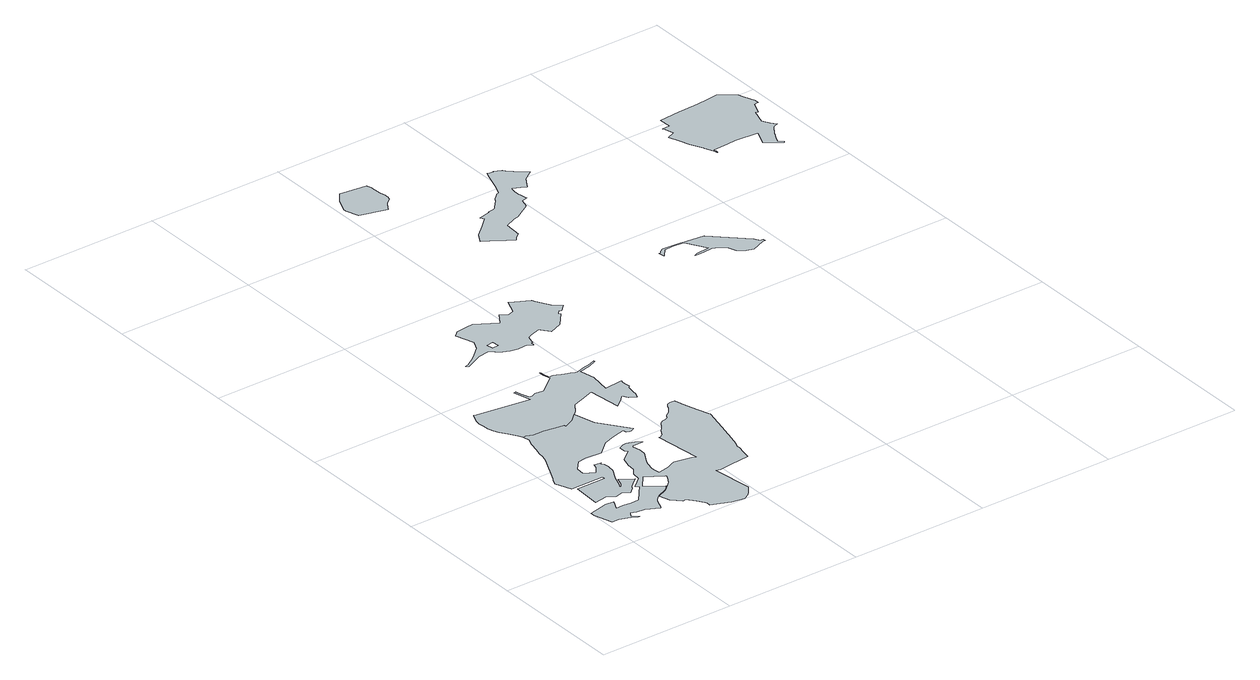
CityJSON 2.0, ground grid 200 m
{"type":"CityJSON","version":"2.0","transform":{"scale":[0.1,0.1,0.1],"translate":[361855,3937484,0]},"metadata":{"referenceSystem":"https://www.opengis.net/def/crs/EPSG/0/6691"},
"CityObjects":{
"object1":{"type":"GenericCityObject","attributes":{"name":"岡上梨子ノ木特別緑地保全地区","function":"35","validFromType":"3","custodian":"川崎市","notificationNumber":"川崎市告示第228号","nominalArea":3.8,"prefecture":"14","city":"14130"},"geometry":[{"type":"MultiSurface","lod":"1","boundaries":[[[0,1,2,3,4,5,6,7,8,9,10,11,12,13,14,15,16,17,18,19,20,21,22,23,24,25,26,27,28,29,30,31,32,33,34,35,36,37,38,39,40,41,42,43,44,45,46,47,48,49,50,51,52,53,54,55,56,57,58,59,60,61,62]],[[63,64,65,66,67,68,69,70,71,72,73,74,75,76,77,78,79,80,81,82,83,84,85,86,87,88,89,90,91,92,93,94,95,96,97,98,99,100,101,102,103,104,105,106,107,108,109,110,111,112,113,114,115,116,117,118,119,120,121,122,123,124,125,126,127,128,129,130,131,132,133,134,135,136,137,138,139,140,141,142,143,144,145,146,147,148,149,150,151,152,153,154,155,156,157,158,159,160,161,162,163,164,165,166,167,168,169,170,171,172,173,174,175,176,177,178,179,180,181,182,183,184,185,186,187,188,189,190,191]]]}]},
"object2":{"type":"GenericCityObject","attributes":{"name":"岡上杉山下特別緑地保全地区","function":"35","validFromType":"3","custodian":"川崎市","notificationNumber":"川崎市告示第95号","nominalArea":1.4,"prefecture":"14","city":"14130"},"geometry":[{"type":"MultiSurface","lod":"1","boundaries":[[[192,193,194,195,196,197,198,199,200,201,202,203,204,205,206,207,208,209,210,211,212,213,214,215,216,9,8,7,6,5,4,3,1,0,62,217,218,219,220,221,222,223,224,225,226,227,228,229,230,231,232,233,234,235,236,237,238,239,240,241,242,243,244,245,246,247,248,249,250,251,252,253]]]}]},
"object3":{"type":"GenericCityObject","attributes":{"name":"岡上小塚特別緑地保全地区","function":"35","validFromType":"3","custodian":"川崎市","notificationNumber":"川崎市告示第381号","nominalArea":1,"prefecture":"14","city":"14130"},"geometry":[{"type":"MultiSurface","lod":"1","boundaries":[[[254,255,256,257,258,259,260,261,262,263,264,265,266,267,268,269,270,271,272,273,274,275,276,277,278,279,280,281,282,283,284,285,286,287,288,289,290,291,292,293,294,295,296,297,298,299,300,301],[302,303,304,305]]]}]},
"object4":{"type":"GenericCityObject","attributes":{"name":"岡上川井田特別緑地保全地区","function":"35","validFromType":"3","custodian":"川崎市","notificationNumber":"川崎市告示第430号","nominalArea":0.3,"prefecture":"14","city":"14130"},"geometry":[{"type":"MultiSurface","lod":"1","boundaries":[[[306,307,308,309,310,311,312,313,314,315,316,317,318,319,320,321,322]]]}]},
"object5":{"type":"GenericCityObject","attributes":{"name":"岡上自正寺特別緑地保全地区","function":"35","validFromType":"3","custodian":"川崎市","notificationNumber":"川崎市告示第381号","nominalArea":0.7,"prefecture":"14","city":"14130"},"geometry":[{"type":"MultiSurface","lod":"1","boundaries":[[[323,324,325,326,327,328,329,330,331,332,333,334,335,336,337,338,339,340,341,342,343,344,345,346,347,348,349,350,351,352,353,354,355,356,357,358,359,360,361,362,363,364,365,366,367,368,369,370,371,372,373,374,375]]]}]},
"object6":{"type":"GenericCityObject","attributes":{"name":"岡上丸山南特別緑地保全地区","function":"35","validFromType":"3","custodian":"川崎市","notificationNumber":"川崎市告示第223号","nominalArea":0.3,"prefecture":"14","city":"14130"},"geometry":[{"type":"MultiSurface","lod":"1","boundaries":[[[376,377,378,379,380,381,382,383,384,385,386,387,388,389,390,391,392,393,394,395,396,397,398,399,400,401,402,403,404,405]]]}]},
"object7":{"type":"GenericCityObject","attributes":{"name":"岡上丸山特別緑地保全地区","function":"35","validFromType":"3","custodian":"川崎市","notificationNumber":"川崎市告示第700号","nominalArea":1.3,"prefecture":"14","city":"14130"},"geometry":[{"type":"MultiSurface","lod":"1","boundaries":[[[406,407,408,409,410,411,412,413,414,415,416,417,418,419,420,421,422,423,424,425,426,427,428,429,430,431,432,433,434,435,436,437,438,439,440,441,442,443,444,445,446,447,448,449,450,451,452,453]]]}]}
},
"vertices":[
[1220,2863,0],[1069,2786,0],[1068,2787,0],[1064,2822,0],[913,2843,0],[775,2863,0],[614,2873,0],[520,2902,0],[485,2900,0],[475,2899,0],[496,2807,0],[450,2700,0],[418,2562,0],[385,2445,0],[377,2373,0],[355,2276,0],[146,1849,0],[126,1820,0],[97,1754,0],[94,1742,0],[181,1513,0],[674,1515,0],[669,1470,0],[243,1471,0],[217,1064,0],[405,1094,0],[512,1026,0],[617,1050,0],[724,994,0],[797,1061,0],[821,1106,0],[871,1147,0],[969,1228,0],[786,1344,0],[756,1238,0],[711,1176,0],[694,1190,0],[729,1255,0],[770,1385,0],[867,1561,0],[887,1680,0],[872,1748,0],[851,1785,0],[864,1799,0],[848,1802,0],[772,1818,0],[750,1752,0],[679,1655,0],[527,1740,0],[536,1866,0],[651,1997,0],[786,2013,0],[1019,1994,0],[1207,2160,0],[1395,2227,0],[1576,2269,0],[1589,2223,0],[1632,2206,0],[1651,2203,0],[1696,2224,0],[1712,2238,0],[1408,2651,0],[1324,2962,0],[2693,1943,0],[2630,2132,0],[2566,2322,0],[2553,2363,0],[2543,2420,0],[2531,2457,0],[2471,2469,0],[2440,2459,0],[2413,2443,0],[2389,2416,0],[2360,2359,0],[2298,2279,0],[2241,2239,0],[2200,2182,0],[2169,2169,0],[2112,2158,0],[2071,2133,0],[2010,2040,0],[1989,2016,0],[1963,1986,0],[1920,1927,0],[1898,1886,0],[1892,1883,0],[1853,1859,0],[1830,1860,0],[1911,1188,0],[1896,1190,0],[1859,1214,0],[1612,1257,0],[1585,1258,0],[1484,1205,0],[1435,1191,0],[1324,1175,0],[1308,1174,0],[1288,1255,0],[1291,1318,0],[1312,1410,0],[1330,1464,0],[1390,1572,0],[1429,1631,0],[1448,1677,0],[1450,1760,0],[1418,1872,0],[1441,1901,0],[1577,1900,0],[1595,1897,0],[1526,1954,0],[1414,1993,0],[1364,1989,0],[1295,1958,0],[1286,1950,0],[1279,1903,0],[1282,1855,0],[1315,1822,0],[1150,1695,0],[1110,1561,0],[1095,1418,0],[1031,1341,0],[1013,1212,0],[858,1076,0],[904,1044,0],[687,789,0],[573,778,0],[449,790,0],[339,791,0],[405,935,0],[284,945,0],[4,878,0],[11,822,0],[92,556,0],[198,555,0],[309,512,0],[352,502,0],[427,448,0],[447,453,0],[366,529,0],[404,589,0],[486,564,0],[601,551,0],[790,465,0],[804,483,0],[856,620,0],[882,656,0],[937,704,0],[982,732,0],[1072,771,0],[1112,796,0],[1176,851,0],[929,1028,0],[1072,1202,0],[1318,1060,0],[1333,1057,0],[1317,1005,0],[1253,907,0],[1222,872,0],[1119,783,0],[1078,757,0],[988,718,0],[958,699,0],[959,692,0],[998,552,0],[1113,422,0],[1167,436,0],[1252,318,0],[1318,232,0],[1326,198,0],[1327,145,0],[1451,89,0],[1590,39,0],[1770,0,0],[1857,57,0],[1895,98,0],[1980,207,0],[1904,781,0],[1963,757,0],[1966,758,0],[2139,778,0],[2432,812,0],[2444,862,0],[2451,911,0],[2460,961,0],[2471,1010,0],[2482,1052,0],[2476,1089,0],[2507,1156,0],[2543,1301,0],[2615,1591,0],[2644,1709,0],[2696,1930,0],
[1618,4040,0],[1603,4037,0],[1604,3962,0],[1632,3859,0],[1594,3830,0],[1373,3658,0],[1255,3676,0],[1187,3643,0],[1136,3646,0],[1091,3776,0],[1074,3850,0],[1045,3843,0],[1115,3587,0],[320,3705,0],[301,3708,0],[258,3609,0],[243,3563,0],[237,3501,0],[243,3429,0],[249,3338,0],[273,3252,0],[309,3180,0],[376,3085,0],[426,2998,0],[457,2942,0],[1383,3020,0],[1476,3151,0],[1581,3186,0],[1668,3218,0],[1835,3280,0],[1894,2801,0],[1974,2868,0],[1991,2883,0],[2077,2961,0],[2123,2880,0],[2222,2825,0],[2253,2898,0],[2259,2981,0],[2279,3076,0],[2302,3104,0],[2293,3173,0],[2298,3235,0],[2302,3260,0],[2296,3260,0],[2036,3237,0],[2079,3545,0],[2034,3766,0],[2084,3773,0],[2213,3805,0],[2329,3847,0],[2326,3871,0],[2218,3830,0],[2143,3820,0],[2001,3776,0],[1976,3778,0],[1916,3808,0],[1845,3829,0],[1764,3865,0],[1742,3875,0],[1700,3888,0],[1639,3887,0],[1618,3964,0],
[1552,4743,0],[1641,4700,0],[1666,4695,0],[1751,4679,0],[1900,4692,0],[1965,4638,0],[1972,4657,0],[1966,4698,0],[1994,4701,0],[2001,4745,0],[2030,4829,0],[2088,4858,0],[2248,4912,0],[2265,4886,0],[2346,4765,0],[2532,4840,0],[2701,5050,0],[2684,5076,0],[2725,5122,0],[2761,5104,0],[2855,5199,0],[2806,5227,0],[2750,5267,0],[2631,5490,0],[2610,5531,0],[2485,5596,0],[2346,5673,0],[2262,5460,0],[2180,5433,0],[2128,5448,0],[2065,5492,0],[1957,5327,0],[1660,5507,0],[1569,5498,0],[1398,5481,0],[1392,5481,0],[1318,5414,0],[1403,5142,0],[1340,5003,0],[1222,4899,0],[1155,4840,0],[1007,4749,0],[958,4736,0],[993,4706,0],[1025,4722,0],[1246,4830,0],[1412,4854,0],[1480,4800,0],[1505,4891,0],[1492,4991,0],[1593,5002,0],[1605,4902,0],
[2294,9100,0],[2255,9048,0],[2178,8944,0],[2098,8756,0],[2096,8716,0],[2156,8524,0],[2546,8424,0],[2564,8459,0],[2623,8542,0],[2710,8622,0],[2725,8668,0],[2725,8737,0],[2709,8813,0],[2701,8913,0],[2698,8984,0],[2684,9032,0],[2679,9048,0],
[3476,6945,0],[3497,7204,0],[3662,7273,0],[3730,7287,0],[3975,7434,0],[4013,7568,0],[4103,7591,0],[4102,7596,0],[4083,7678,0],[4074,7742,0],[4078,7821,0],[4085,7882,0],[4086,7896,0],[4087,7896,0],[4097,7895,0],[4148,7864,0],[4199,7845,0],[4279,7808,0],[4378,7975,0],[4525,8077,0],[4446,8141,0],[4297,8292,0],[4273,8321,0],[4170,8372,0],[4162,8359,0],[4132,8361,0],[4086,8369,0],[4076,8371,0],[4071,8372,0],[4045,8295,0],[3968,8072,0],[3905,7925,0],[3894,7899,0],[3853,7887,0],[3818,7854,0],[3781,7822,0],[3732,7750,0],[3704,7718,0],[3637,7643,0],[3611,7623,0],[3585,7619,0],[3511,7607,0],[3511,7593,0],[3333,7550,0],[3367,7499,0],[3228,7365,0],[3064,7223,0],[2985,7085,0],[3088,7024,0],[3152,6987,0],[3261,6916,0],[3369,6843,0],[3395,6881,0],
[4607,5401,0],[4704,5519,0],[4828,5521,0],[4971,5506,0],[5008,5493,0],[5178,5220,0],[4974,5194,0],[4925,5175,0],[4974,5171,0],[5067,5169,0],[5192,5182,0],[5279,5148,0],[5366,5081,0],[5416,4958,0],[5516,4883,0],[5617,4850,0],[5813,4929,0],[5851,4932,0],[5848,4970,0],[5802,4968,0],[5761,5049,0],[5535,5270,0],[5383,5421,0],[5314,5491,0],[4977,5526,0],[4966,5528,0],[4703,5552,0],[4646,5516,0],[4618,5489,0],[4598,5488,0],
[7720,7135,0],[7659,7211,0],[7606,7316,0],[7670,7530,0],[7709,7515,0],[7784,7701,0],[7849,7713,0],[7855,7706,0],[7860,7770,0],[7794,7932,0],[7765,8004,0],[7552,8166,0],[7409,8150,0],[7233,8140,0],[6919,8120,0],[6609,8101,0],[6620,7922,0],[6504,7915,0],[6507,7903,0],[6549,7748,0],[6451,7710,0],[6436,7704,0],[6443,7676,0],[6492,7544,0],[6539,7400,0],[6625,7229,0],[6630,7214,0],[6686,7065,0],[6689,7031,0],[6700,7029,0],[6704,7069,0],[6693,7109,0],[6814,7116,0],[6924,7123,0],[7055,7132,0],[7394,7106,0],[7297,6879,0],[7452,6769,0],[7515,6723,0],[7517,6722,0],[7527,6738,0],[7526,6738,0],[7463,6785,0],[7505,6885,0],[7542,6957,0],[7550,6972,0],[7644,7109,0],[7680,7126,0]
]}
